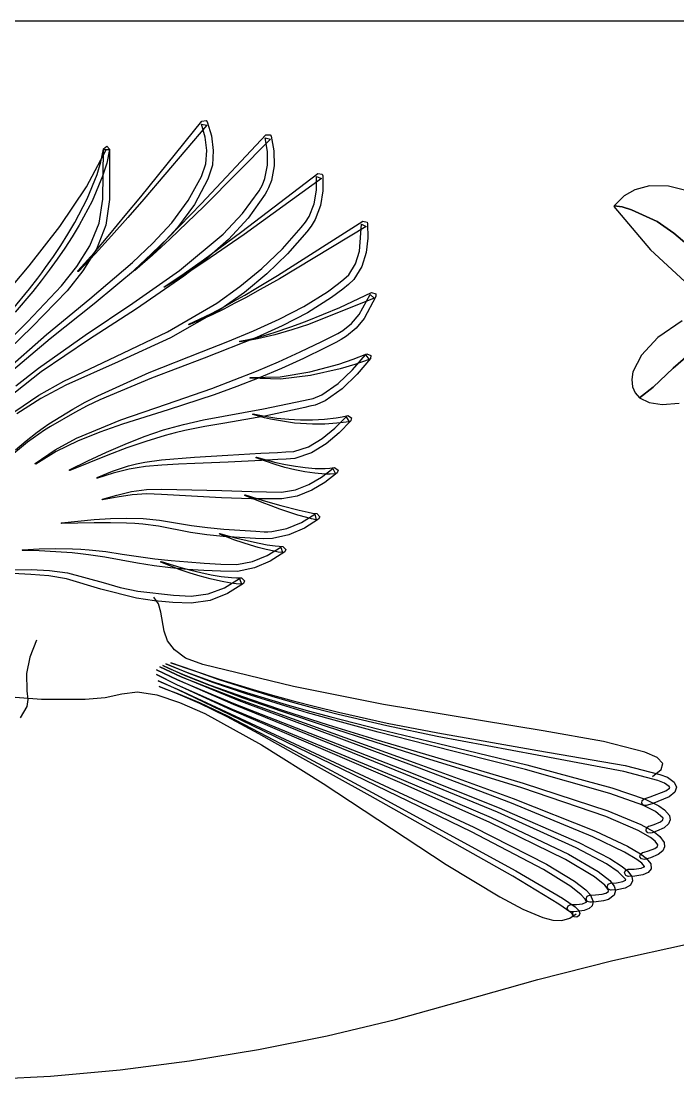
# Model space of a CAD drawing. Extents: x 6 to 220, y -6 to 77.
# Drawn here: x 120.7 to 172.3, y -5.7 to 77.5 of the extents above; entities that cross this region are included whole.
import ezdxf

# ---------------------------------------------------------------- set-up
doc = ezdxf.new("R2010")
doc.units = 0

msp = doc.modelspace()

# ---------------------------------------------------------------- linework, layer by layer
at = {"layer": 'Layer 1'}
for p, q in [((199.090041, 77.468012), (24.91, 77.468)), ((130.05866, 63.67724), (134.86801, 69.6183)), ((135.247325, 69.308431), (130.286425, 63.484781)), ((135.119478, 68.35209), (134.832176, 69.369391)), ((134.832176, 69.369391), (135.247325, 69.308431)), ((134.86801, 69.6183), (134.869703, 69.620276)), ((134.869703, 69.620276), (135.208087, 69.659222)), ((135.208087, 69.659222), (135.283441, 69.55734)), ((135.283441, 69.55734), (135.613499, 68.454487)), ((134.8208, 63.13166), (139.90277, 68.52803)), ((135.24422, 67.297321), (135.119478, 68.35209)), ((135.613499, 68.454487), (135.763218, 67.31819)), ((140.021849, 67.22925), (139.845496, 68.291253)), ((139.845496, 68.291253), (140.257258, 68.192475)), ((139.90277, 68.52803), (139.904746, 68.53057)), ((139.904746, 68.53057), (140.245106, 68.544963)), ((140.245106, 68.544963), (140.315097, 68.42897)), ((140.315097, 68.42897), (140.525634, 67.274506)), ((125.793388, 64.456768), (127.360269, 67.40135)), ((126.924281, 66.427148), (127.116756, 67.418876)), ((127.082312, 63.484693), (127.116743, 67.386413)), ((127.116743, 67.386413), (127.604423, 67.383873)), ((127.116756, 67.418876), (127.117603, 67.427625)), ((127.117603, 67.427625), (127.385432, 67.645783)), ((127.604423, 67.383873), (127.381468, 66.305783)), ((127.385432, 67.645783), (127.604436, 67.416337)), ((127.604436, 67.416337), (127.61008, 63.446317)), ((140.257258, 68.192475), (135.030508, 62.922825)), ((135.16795, 66.256067), (135.24422, 67.297321)), ((135.763218, 67.31819), (135.69492, 66.15967)), ((140.023578, 66.147773), (140.021849, 67.22925)), ((140.525634, 67.274506), (140.543132, 66.10628)), ((126.624279, 65.433444), (126.924281, 66.427148)), ((127.381468, 66.305783), (127.05663, 65.281603)), ((134.838949, 65.269841), (135.16795, 66.256067)), ((135.69492, 66.15967), (135.342707, 65.04856)), ((139.817556, 65.103833), (140.023578, 66.147773)), ((140.543132, 66.10628), (140.32949, 64.94211)), ((125.833775, 63.500504), (126.624279, 65.433444)), ((127.05663, 65.281603), (126.223511, 63.314793)), ((133.793422, 63.376867), (134.838949, 65.269841)), ((135.342707, 65.04856), (134.269524, 63.067398)), ((138.01234, 60.94555), (143.97372, 65.49271)), ((144.270054, 65.10266), (138.186194, 60.70423)), ((139.621976, 64.617282), (139.817556, 65.103833)), ((140.32949, 64.94211), (140.112744, 64.381899)), ((143.870498, 64.191327), (143.879177, 65.269171)), ((143.879177, 65.269171), (144.270054, 65.10266)), ((143.97372, 65.49271), (143.976542, 65.494403)), ((143.976542, 65.494403), (144.314362, 65.453199)), ((144.314362, 65.453199), (144.364598, 65.325917)), ((144.364598, 65.325917), (144.373664, 64.149543)), ((123.687897, 61.343297), (125.793388, 64.456768)), ((138.068905, 62.357533), (139.356405, 64.144843)), ((139.356405, 64.144843), (139.499209, 64.387836)), ((139.499209, 64.387836), (139.621976, 64.617282)), ((139.973326, 64.112941), (139.833062, 63.868537)), ((140.112744, 64.381899), (139.973326, 64.112941)), ((143.683597, 63.124281), (143.870498, 64.191327)), ((144.373664, 64.149543), (144.187363, 62.993917)), ((168.907396, 64.209519), (168.077387, 63.740029)), ((170.060481, 64.520232), (168.907396, 64.209519)), ((171.561017, 64.515086), (170.060481, 64.520232)), ((173.43338, 64.036998), (171.561017, 64.515086)), ((124.867447, 61.640374), (125.833775, 63.500504)), ((126.223511, 63.314793), (125.219651, 61.437733)), ((126.781181, 61.595503), (127.082312, 63.484693)), ((127.61008, 63.446317), (127.311207, 61.449597)), ((128.84369, 62.20207), (130.05866, 63.67724)), ((130.286425, 63.484781), (129.027435, 62.045171)), ((132.489449, 61.636511), (133.793422, 63.376867)), ((139.833062, 63.868537), (138.50517, 61.993771)), ((168.077387, 63.740029), (167.28909, 62.953053)), ((132.2317, 60.47934), (134.8208, 63.13166)), ((135.030508, 62.922825), (132.355328, 60.350375)), ((134.269524, 63.067398), (132.935357, 61.2634)), ((143.298082, 62.130577), (143.683597, 63.124281)), ((144.187363, 62.993917), (143.773343, 61.883087)), ((167.28904, 62.95333), (167.254891, 62.901966)), ((167.254891, 62.901966), (170.129355, 59.492945)), ((167.898968, 62.894569), (167.28904, 62.95333)), ((167.28909, 62.953053), (167.899054, 62.894435)), ((168.652275, 62.654914), (167.898968, 62.894569)), ((167.899054, 62.894435), (168.652386, 62.654857)), ((170.663, 61.7378), (168.652275, 62.654914)), ((168.652386, 62.654857), (170.663, 61.7378)), ((124.333201, 60.735852), (124.867447, 61.640374)), ((126.063208, 59.829073), (126.781181, 61.595503)), ((127.62195, 60.7331), (128.84369, 62.20207)), ((129.027435, 62.045171), (127.757435, 60.614591)), ((131.010888, 60.027915), (132.489449, 61.636511)), ((136.545185, 60.744073), (138.068905, 62.357533)), ((138.50517, 61.993771), (136.947622, 60.324107)), ((140.805944, 57.481856), (147.518034, 61.755266)), ((142.67804, 61.258794), (143.020093, 61.68382)), ((143.020093, 61.68382), (143.298082, 62.130577)), ((143.773343, 61.883087), (143.462617, 61.368314)), ((147.518034, 61.755266), (147.520292, 61.756395)), ((147.520292, 61.756395), (147.85529, 61.688944)), ((147.85529, 61.688944), (147.895647, 61.572951)), ((147.895647, 61.572951), (147.909194, 60.430197)), ((170.663, 61.7378), (171.966267, 60.817491)), ((170.663, 61.7378), (170.663, 61.7378)), ((171.966497, 60.817489), (170.663, 61.7378)), ((170.663, 61.7378), (170.663, 61.7378)), ((121.274198, 58.234003), (123.687897, 61.343297)), ((123.773555, 59.846853), (124.333201, 60.735852)), ((125.219651, 61.437733), (124.669036, 60.528978)), ((126.38469, 59.27796), (127.62195, 60.7331)), ((127.311207, 61.449597), (126.56727, 59.567177)), ((132.935357, 61.2634), (131.424835, 59.616319)), ((133.112515, 57.887983), (136.545185, 60.744073)), ((134.99228, 58.72446), (138.01234, 60.94555)), ((147.784448, 61.344351), (140.956938, 57.225321)), ((141.1896, 59.592274), (142.67804, 61.258794)), ((143.103631, 60.909985), (141.598821, 59.199715)), ((143.462617, 61.368314), (143.103631, 60.909985)), ((147.265724, 59.399842), (147.408246, 61.526102)), ((147.408246, 61.526102), (147.784448, 61.344351)), ((171.966267, 60.817491), (173.499828, 59.535127)), ((173.500229, 59.535162), (171.966497, 60.817489)), ((124.669036, 60.528978), (124.092174, 59.636874)), ((127.757435, 60.614591), (126.471345, 59.197271)), ((129.420569, 58.517111), (131.010888, 60.027915)), ((130.91203, 59.17886), (132.2317, 60.47934)), ((132.355328, 60.350375), (130.990788, 59.092225)), ((138.186194, 60.70423), (135.093884, 58.57599)), ((136.947622, 60.324107), (135.244979, 58.816792)), ((147.909194, 60.430197), (147.772034, 59.298241)), ((123.19246, 58.970271), (123.773555, 59.846853)), ((124.092174, 59.636874), (123.49471, 58.758881)), ((125.040823, 58.19642), (126.063208, 59.829073)), ((125.113, 57.8502), (126.38469, 59.27796)), ((126.471345, 59.197271), (125.155345, 57.811001)), ((126.56727, 59.567177), (125.51486, 57.856627)), ((129.552, 57.921), (130.91203, 59.17886)), ((130.990788, 59.092225), (129.587298, 57.878105)), ((131.424835, 59.616319), (129.802977, 58.0901)), ((139.57727, 58.046264), (141.1896, 59.592274)), ((141.598821, 59.199715), (139.963631, 57.612495)), ((146.954115, 58.39696), (147.265724, 59.399842)), ((147.772034, 59.298241), (147.441446, 58.188612)), ((170.129355, 59.492945), (172.845858, 57.004144)), ((118.782694, 55.30195), (121.274198, 58.234003)), ((122.578909, 58.115421), (123.19246, 58.970271)), ((123.49471, 58.758881), (122.866202, 57.904031)), ((126.061559, 55.666101), (129.420569, 58.517111)), ((135.244979, 58.816792), (133.453432, 57.427377)), ((133.46151, 57.6427), (134.99228, 58.72446)), ((135.093884, 58.57599), (133.526144, 57.54362)), ((146.414542, 57.539712), (146.954115, 58.39696)), ((121.951248, 57.27186), (122.272134, 57.687855)), ((122.550396, 57.477029), (122.221043, 57.060469)), ((122.272134, 57.687855), (122.578909, 58.115421)), ((122.866202, 57.904031), (122.550396, 57.477029)), ((123.834498, 56.673833), (125.040823, 58.19642)), ((125.51486, 57.856627), (124.27421, 56.294247)), ((125.11527, 57.810155), (125.113, 57.8502)), ((125.113, 57.8502), (125.113, 57.8502)), ((125.155345, 57.811001), (125.11527, 57.810155)), ((129.802977, 58.0901), (126.391757, 55.25546)), ((129.438265, 55.306213), (133.112515, 57.887983)), ((129.547223, 57.881492), (129.552, 57.921)), ((129.587298, 57.878105), (129.547223, 57.881492)), ((129.552, 57.921), (129.552, 57.921)), ((133.453432, 57.427377), (129.729792, 54.867337)), ((131.898, 56.6092), (133.46151, 57.6427)), ((133.526144, 57.54362), (131.927354, 56.560076)), ((137.854591, 56.62369), (139.57727, 58.046264)), ((139.963631, 57.612495), (138.208458, 56.160711)), ((139.100754, 56.456826), (140.805944, 57.481856)), ((146.036647, 57.198506), (146.414542, 57.539712)), ((147.441446, 58.188612), (146.81897, 57.177621)), ((121.141258, 53.835243), (123.834498, 56.673833)), ((121.308064, 56.43987), (121.951248, 57.27186)), ((122.221043, 57.060469), (121.56149, 56.228196)), ((131.888407, 56.569671), (131.898, 56.6092)), ((131.927354, 56.560076), (131.888407, 56.569671)), ((131.898, 56.6092), (131.898, 56.6092)), ((136.03454, 55.325364), (137.854591, 56.62369)), ((140.956938, 57.225321), (139.219578, 56.246857)), ((144.729395, 56.213834), (145.605412, 56.85222)), ((145.605412, 56.85222), (146.036647, 57.198506)), ((146.383784, 56.77235), (145.9565, 56.42183)), ((146.81897, 57.177621), (146.383784, 56.77235)), ((119.964684, 54.81342), (121.308064, 56.43987)), ((121.56149, 56.228196), (120.19412, 54.612196)), ((124.27421, 56.294247), (121.52452, 53.442677)), ((138.208458, 56.160711), (136.348931, 54.847565)), ((137.378353, 55.460582), (138.242517, 55.954471)), ((138.344125, 55.770184), (137.463875, 55.301978)), ((138.242517, 55.954471), (139.100754, 56.456826)), ((139.219578, 56.246857), (138.344125, 55.770184)), ((142.872655, 55.064344), (144.729395, 56.213834)), ((145.051132, 55.750988), (143.157422, 54.561138)), ((145.9565, 56.42183), (145.051132, 55.750988)), ((145.705726, 54.976817), (148.211006, 56.141267)), ((147.21842, 54.410958), (148.085124, 55.997888)), ((148.548544, 55.842957), (147.635274, 54.109547)), ((148.085124, 55.997888), (148.422944, 55.699862)), ((148.211006, 56.141267), (148.212135, 56.141831)), ((148.212135, 56.141831), (148.537537, 56.034304)), ((148.537537, 56.034304), (148.548544, 55.842957)), ((122.638209, 52.864761), (126.061559, 55.666101)), ((126.391757, 55.25546), (122.929633, 52.509513)), ((125.692754, 52.80357), (129.438265, 55.306213)), ((132.16302, 53.070414), (136.03454, 55.325364)), ((135.629705, 54.51401), (136.508827, 54.978265)), ((136.508827, 54.978265), (137.378353, 55.460582)), ((137.463875, 55.301978), (136.577698, 54.845343)), ((140.927295, 54.054274), (142.872655, 55.064344)), ((143.147946, 53.924697), (145.705726, 54.976817)), ((148.422944, 55.699862), (143.249534, 53.644442)), ((129.729792, 54.867337), (125.945762, 52.420757)), ((136.348931, 54.847565), (132.401491, 52.601645)), ((133.828, 53.6744), (134.739295, 54.075155)), ((134.739295, 54.075155), (135.629705, 54.51401)), ((135.681643, 54.407334), (134.772606, 53.993597)), ((136.577698, 54.845343), (135.681643, 54.407334)), ((143.157422, 54.561138), (141.181872, 53.527358)), ((146.629778, 53.726821), (147.21842, 54.410958)), ((147.635274, 54.109547), (147.002884, 53.353897)), ((121.52452, 53.442677), (115.85327, 47.990427)), ((118.325071, 51.084497), (121.141258, 53.835243)), ((133.812204, 53.636586), (133.828, 53.6744)), ((133.848893, 53.621064), (133.812204, 53.636586)), ((133.828, 53.6744), (133.828, 53.6744)), ((134.772606, 53.993597), (133.848893, 53.621064)), ((138.926345, 53.14439), (140.927295, 54.054274)), ((141.181872, 53.527358), (139.153542, 52.616063)), ((140.539084, 53.004653), (141.850854, 53.444355)), ((141.850854, 53.444355), (142.500529, 53.681139)), ((142.589981, 53.424027), (141.926477, 53.2149)), ((142.500529, 53.681139), (143.147946, 53.924697)), ((143.249534, 53.644442), (142.589981, 53.424027)), ((145.93911, 53.164388), (146.629778, 53.726821)), ((147.002884, 53.353897), (146.239684, 52.715087)), ((172.616395, 53.914467), (170.705399, 52.610394)), ((119.317869, 49.927961), (122.638209, 52.864761)), ((122.929633, 52.509513), (119.563397, 49.66323)), ((122.003125, 50.203353), (125.692754, 52.80357)), ((125.945762, 52.420757), (122.215072, 49.911807)), ((128.10382, 51.128164), (132.16302, 53.070414)), ((132.401491, 52.601645), (128.290361, 50.709625)), ((139.153542, 52.616063), (135.029992, 50.989903)), ((136.890675, 52.30224), (138.926345, 53.14439)), ((137.856, 52.3324), (138.536155, 52.467302)), ((138.536155, 52.467302), (139.208972, 52.627604)), ((139.234364, 52.512168), (138.551105, 52.380935)), ((139.208972, 52.627604), (139.876427, 52.807944)), ((139.91339, 52.663721), (139.234364, 52.512168)), ((139.876427, 52.807944), (140.539084, 53.004653)), ((140.588747, 52.831925), (139.91339, 52.663721)), ((141.926477, 53.2149), (140.588747, 52.831925)), ((144.293757, 52.305023), (145.137036, 52.72892)), ((145.137036, 52.72892), (145.558393, 52.941715)), ((145.808449, 52.455161), (145.389632, 52.236721)), ((145.558393, 52.941715), (145.93911, 53.164388)), ((146.239684, 52.715087), (145.808449, 52.455161)), ((170.705399, 52.610394), (169.420461, 51.237582)), ((134.838925, 51.486901), (136.890675, 52.30224)), ((137.833414, 52.299655), (137.856, 52.3324)), ((137.865023, 52.276231), (137.833414, 52.299655)), ((137.856, 52.3324), (137.856, 52.3324)), ((138.551105, 52.380935), (137.865023, 52.276231)), ((142.598167, 51.491095), (144.293757, 52.305023)), ((144.54861, 51.803792), (142.84342, 50.969262)), ((145.389632, 52.236721), (144.54861, 51.803792)), ((124.01781, 49.191274), (128.10382, 51.128164)), ((130.72346, 49.856713), (134.838925, 51.486901)), ((135.029992, 50.989903), (130.897486, 49.426075)), ((140.881977, 50.718089), (142.598167, 51.491095)), ((142.84342, 50.969262), (141.11763, 50.182427)), ((145.63504, 50.524859), (146.75066, 50.905859)), ((146.709185, 50.070476), (147.738735, 51.260886)), ((146.75066, 50.905859), (147.83947, 51.339916)), ((148.029141, 50.888917), (146.892071, 50.493806)), ((148.129876, 50.967948), (147.076626, 49.724758)), ((147.738735, 51.260886), (148.029141, 50.888917)), ((147.83947, 51.339916), (148.160356, 51.214892)), ((148.131287, 50.969641), (148.129876, 50.967948)), ((148.160356, 51.214892), (148.131287, 50.969641)), ((169.420461, 51.237582), (168.757822, 49.913056)), ((171.923191, 50.199933), (173.088034, 51.234168)), ((173.087945, 51.234167), (171.9232, 50.19994)), ((122.215072, 49.911807), (118.681372, 47.146317)), ((120.222618, 48.811577), (122.003125, 50.203353)), ((128.290361, 50.709625), (124.178391, 48.868975)), ((137.401337, 49.284401), (139.150547, 49.979796)), ((139.150547, 49.979796), (140.881977, 50.718089)), ((141.11763, 50.182427), (139.3687, 49.447803)), ((141.028115, 49.522019), (143.35694, 49.910462)), ((143.35694, 49.910462), (145.63504, 50.524859)), ((145.745121, 50.151471), (143.414531, 49.618636)), ((145.566185, 48.991826), (146.709185, 50.070476)), ((146.892071, 50.493806), (145.745121, 50.151471)), ((168.757822, 49.913056), (168.658691, 49.30547)), ((170.335514, 48.708142), (171.923191, 50.199933)), ((171.9232, 50.19994), (170.335524, 48.708147)), ((122.0358, 48.088213), (124.01781, 49.191274)), ((126.676785, 48.041531), (130.72346, 49.856713)), ((130.897486, 49.426075), (126.836522, 47.712173)), ((135.638857, 48.619204), (137.401337, 49.284401)), ((139.3687, 49.447803), (137.60255, 48.756359)), ((138.633977, 49.447045), (138.665, 49.4733)), ((138.659941, 49.416283), (138.633977, 49.447045)), ((141.041611, 49.342905), (138.659941, 49.416283)), ((138.665, 49.4733), (141.028115, 49.522019)), ((138.665, 49.4733), (138.665, 49.4733)), ((143.414531, 49.618636), (141.041611, 49.342905)), ((147.076626, 49.724758), (145.902016, 48.593048)), ((168.658691, 49.30547), (168.713725, 48.753841)), ((124.178391, 48.868975), (122.189503, 47.828388)), ((132.077217, 47.377144), (135.638857, 48.619204)), ((137.60255, 48.756359), (135.81862, 48.11628)), ((144.293925, 48.118631), (145.566185, 48.991826)), ((145.902016, 48.593048), (144.545096, 47.643653)), ((168.713725, 48.753841), (168.922455, 48.272796)), ((168.922455, 48.272796), (169.284411, 47.876963)), ((169.284411, 47.876963), (170.335514, 48.708142)), ((170.335524, 48.708147), (169.28442, 47.87697)), ((120.16407, 46.803114), (122.0358, 48.088213)), ((122.189503, 47.828388), (120.305181, 46.616565)), ((124.717317, 46.998156), (125.68929, 47.534378)), ((125.68929, 47.534378), (126.676785, 48.041531)), ((126.836522, 47.712173), (125.843383, 47.236064)), ((135.81862, 48.11628), (132.22085, 46.93603)), ((139.708942, 47.025303), (142.840482, 47.664536)), ((142.840482, 47.664536), (143.232206, 47.748639)), ((143.232206, 47.748639), (143.605303, 47.835845)), ((143.605303, 47.835845), (144.293925, 48.118631)), ((144.545096, 47.643653), (143.757697, 47.31176)), ((169.28442, 47.87697), (170.03203, 47.499013)), ((170.03203, 47.499013), (171.06711, 47.347804)), ((171.06711, 47.347804), (172.389053, 47.461601)), ((122.829817, 45.828906), (124.717317, 46.998156)), ((124.865484, 46.730887), (122.959924, 45.629377)), ((125.843383, 47.236064), (124.865484, 46.730887)), ((128.499767, 46.145244), (132.077217, 47.377144)), ((132.22085, 46.93603), (128.62026, 45.79868)), ((136.561322, 46.449006), (139.708942, 47.025303)), ((138.858133, 46.600843), (138.892, 46.6206)), ((138.877606, 46.565847), (138.858133, 46.600843)), ((138.892, 46.6206), (139.819946, 46.428689)), ((138.892, 46.6206), (138.892, 46.6206)), ((142.961831, 47.119848), (139.819291, 46.449006)), ((143.352144, 47.210442), (142.961831, 47.119848)), ((143.757697, 47.31176), (143.352144, 47.210442)), ((122.370924, 45.516486), (122.829817, 45.828906)), ((124.994847, 44.697164), (128.499767, 46.145244)), ((128.62026, 45.79868), (126.84057, 45.182025)), ((132.62968, 45.578916), (133.409742, 45.786349)), ((133.409742, 45.786349), (134.983132, 46.144206)), ((134.983132, 46.144206), (136.561322, 46.449006)), ((136.658121, 45.892746), (135.082471, 45.62774)), ((139.819291, 46.449006), (136.658121, 45.892746)), ((139.792005, 46.314105), (138.877606, 46.565847)), ((140.255978, 46.204885), (139.792005, 46.314105)), ((139.819946, 46.428689), (140.284483, 46.350796)), ((140.722773, 46.110623), (140.255978, 46.204885)), ((140.284483, 46.350796), (140.751843, 46.287296)), ((141.663137, 45.955119), (140.722773, 46.110623)), ((140.751843, 46.287296), (141.68882, 46.194162)), ((142.136988, 45.89811), (141.663137, 45.955119)), ((141.68882, 46.194162), (142.15872, 46.168198)), ((142.613097, 45.853801), (142.136988, 45.89811)), ((142.15872, 46.168198), (142.62862, 46.150418)), ((143.568136, 45.808081), (142.613097, 45.853801)), ((142.62862, 46.150418), (143.567573, 46.1507)), ((143.567573, 46.1507), (144.502857, 46.202629)), ((144.525715, 45.814572), (143.568136, 45.808081)), ((144.502857, 46.202629), (145.432496, 46.306487)), ((145.483859, 45.874686), (144.525715, 45.814572)), ((145.313397, 45.487195), (146.206347, 46.397079)), ((145.432496, 46.306487), (145.891953, 46.382405)), ((145.963072, 45.928308), (145.483859, 45.874686)), ((146.580575, 46.082402), (145.655451, 45.118614)), ((145.891953, 46.382405), (146.338428, 46.477796)), ((146.448776, 46.001968), (145.963072, 45.928308)), ((146.206347, 46.397079), (146.448776, 46.001968)), ((146.338428, 46.477796), (146.632786, 46.300278)), ((146.58255, 46.08466), (146.580575, 46.082402)), ((146.632786, 46.300278), (146.58255, 46.08466)), ((121.046174, 44.508672), (121.923602, 45.18798)), ((122.037622, 45.028244), (121.141285, 44.387882)), ((121.923602, 45.18798), (122.370924, 45.516486)), ((122.493411, 45.336995), (122.037622, 45.028244)), ((122.959924, 45.629377), (122.493411, 45.336995)), ((126.84057, 45.182025), (125.09503, 44.480421)), ((130.328442, 44.831309), (131.08649, 45.105347)), ((131.981699, 44.921338), (130.457979, 44.459058)), ((131.08649, 45.105347), (131.854698, 45.351445)), ((131.854698, 45.351445), (132.62968, 45.578916)), ((132.749625, 45.126796), (131.981699, 44.921338)), ((133.522631, 45.312498), (132.749625, 45.126796)), ((135.082471, 45.62774), (133.522631, 45.312498)), ((144.32816, 44.676371), (145.313397, 45.487195)), ((145.655451, 45.118614), (144.633811, 44.259248)), ((121.141285, 44.387882), (119.440895, 42.983262)), ((120.203177, 43.788724), (121.046174, 44.508672)), ((123.327477, 43.789256), (124.994847, 44.697164)), ((125.09503, 44.480421), (123.40452, 43.656051)), ((127.355512, 43.605336), (128.830122, 44.243158)), ((128.830122, 44.243158), (130.328442, 44.831309)), ((130.457979, 44.459058), (128.948939, 43.938641)), ((143.253035, 44.022853), (144.32816, 44.676371)), ((144.633811, 44.259248), (143.486301, 43.546073)), ((121.764247, 42.717946), (123.327477, 43.789256)), ((123.40452, 43.656051), (121.79755, 42.67279)), ((125.902072, 42.924899), (127.355512, 43.605336)), ((127.455989, 43.367424), (125.968399, 42.775322)), ((128.948939, 43.938641), (127.455989, 43.367424)), ((134.292629, 43.220109), (136.900639, 43.384362)), ((136.900639, 43.384362), (139.506959, 43.526037)), ((139.506959, 43.526037), (140.811109, 43.590665)), ((140.811109, 43.590665), (141.463606, 43.623968)), ((141.463606, 43.623968), (142.09663, 43.661221)), ((142.09663, 43.661221), (143.253035, 44.022853)), ((143.486301, 43.546073), (142.164941, 43.119918)), ((121.758321, 42.679564), (121.764247, 42.717946)), ((121.79755, 42.67279), (121.758321, 42.679564)), ((124.462742, 42.21624), (125.902072, 42.924899)), ((125.968399, 42.775322), (124.486449, 42.165158)), ((127.840478, 42.110411), (129.089308, 42.524431)), ((129.089308, 42.524431), (129.72967, 42.68304)), ((129.72967, 42.68304), (130.377369, 42.812298)), ((130.426765, 42.479557), (129.786968, 42.38727)), ((130.377369, 42.812298), (131.680669, 43.00054)), ((131.717365, 42.595268), (130.426765, 42.479557)), ((131.680669, 43.00054), (134.292629, 43.220109)), ((133.015865, 42.667799), (131.717365, 42.595268)), ((134.318035, 42.722268), (133.015865, 42.667799)), ((136.927745, 42.816247), (134.318035, 42.722268)), ((139.538865, 42.943811), (136.927745, 42.816247)), ((139.119736, 43.208794), (139.155, 43.2246)), ((139.136105, 43.172387), (139.119736, 43.208794)), ((139.875809, 42.892423), (139.136105, 43.172387)), ((139.155, 43.2246), (139.913895, 43.002491)), ((139.155, 43.2246), (139.155, 43.2246)), ((140.843295, 43.025091), (139.538865, 42.943811)), ((140.628495, 42.637012), (139.875809, 42.892423)), ((139.913895, 43.002491), (140.676741, 42.80804)), ((141.38993, 42.409823), (140.628495, 42.637012)), ((140.676741, 42.80804), (141.445796, 42.642093)), ((141.494946, 43.067142), (140.843295, 43.025091)), ((141.445796, 42.642093), (142.218802, 42.504933)), ((142.164941, 43.119918), (141.494946, 43.067142)), ((142.218802, 42.504933), (142.606011, 42.44736)), ((142.606011, 42.44736), (142.993784, 42.398535)), ((124.449196, 42.179834), (124.462742, 42.21624)), ((124.486449, 42.165158), (124.449196, 42.179834)), ((126.613944, 41.574471), (126.629748, 41.609749)), ((126.629748, 41.609749), (127.840478, 42.110411)), ((127.893256, 41.950955), (126.649786, 41.556973)), ((129.151686, 42.266197), (127.893256, 41.950955)), ((129.786968, 42.38727), (129.151686, 42.266197)), ((142.162654, 42.214808), (141.38993, 42.409823)), ((142.553249, 42.133246), (142.162654, 42.214808)), ((142.946102, 42.06015), (142.553249, 42.133246)), ((143.73971, 41.948108), (142.946102, 42.06015)), ((142.993784, 42.398535), (143.770741, 42.334471)), ((143.264166, 41.073784), (144.255894, 41.64867)), ((144.544325, 41.891664), (143.73971, 41.948108)), ((143.770741, 42.334471), (144.544876, 42.32544)), ((144.255894, 41.64867), (145.168882, 42.335881)), ((145.496247, 41.972662), (144.535563, 41.2307)), ((144.951571, 41.887995), (144.544325, 41.891664)), ((144.544876, 42.32544), (144.927287, 42.346042)), ((144.927287, 42.346042), (145.28966, 42.394302)), ((145.375751, 41.913959), (144.951571, 41.887995)), ((145.168882, 42.335881), (145.375751, 41.913959)), ((145.28966, 42.394302), (145.576398, 42.206624)), ((145.499916, 41.975766), (145.496247, 41.972662)), ((145.576398, 42.206624), (145.499916, 41.975766)), ((126.649786, 41.556973), (126.613944, 41.574471)), ((142.21229, 40.655073), (143.264166, 41.073784)), ((144.535563, 41.2307), (143.496143, 40.611505)), ((127.041766, 39.906796), (128.177706, 40.23248)), ((128.213833, 40.068509), (127.055313, 39.851763)), ((128.177706, 40.23248), (129.332556, 40.506518)), ((129.372633, 40.244333), (128.213833, 40.068509)), ((129.332556, 40.506518), (130.518166, 40.662587)), ((130.531433, 40.327024), (129.372633, 40.244333)), ((130.518166, 40.662587), (131.709706, 40.697865)), ((131.697573, 40.291746), (130.531433, 40.327024)), ((134.047913, 40.138782), (131.697573, 40.291746)), ((131.709706, 40.697865), (134.071056, 40.647912)), ((136.405873, 40.016298), (134.047913, 40.138782)), ((134.071056, 40.647912), (136.425356, 40.584976)), ((138.766943, 39.94546), (136.405873, 40.016298)), ((136.425356, 40.584976), (138.777956, 40.528814)), ((138.234289, 40.252533), (138.269, 40.2689)), ((138.249812, 40.215844), (138.234289, 40.252533)), ((139.611252, 39.653093), (138.249812, 40.215844)), ((138.269, 40.2689), (139.67249, 39.821578)), ((138.269, 40.2689), (138.269, 40.2689)), ((139.946633, 39.932478), (138.766943, 39.94546)), ((138.777956, 40.528814), (139.956236, 40.499463)), ((141.137893, 39.929092), (139.946633, 39.932478)), ((139.956236, 40.499463), (141.122946, 40.474909)), ((141.122946, 40.474909), (142.21229, 40.655073)), ((142.364646, 40.145732), (141.137893, 39.929092)), ((143.496143, 40.611505), (142.364646, 40.145732)), ((127.022293, 39.874341), (127.041766, 39.906796)), ((127.055313, 39.851763), (127.022293, 39.874341)), ((140.300156, 39.388087), (139.611252, 39.653093)), ((139.67249, 39.821578), (141.08275, 39.413767)), ((140.993011, 39.130701), (140.300156, 39.388087)), ((142.399601, 38.66955), (140.993011, 39.130701)), ((141.08275, 39.413767), (142.49979, 39.045467)), ((123.836164, 38.055151), (126.385754, 38.308022)), ((126.385754, 38.308022), (127.665914, 38.387044)), ((127.665914, 38.387044), (128.951434, 38.427966)), ((128.951434, 38.427966), (130.242884, 38.40172)), ((130.242884, 38.40172), (131.533484, 38.278107)), ((131.533484, 38.278107), (134.058244, 37.858443)), ((143.115316, 38.466632), (142.399601, 38.66955)), ((142.49979, 39.045467), (143.211554, 38.891092)), ((142.689443, 38.079423), (143.732253, 38.730227)), ((144.040158, 38.350637), (142.926228, 37.6321)), ((143.479382, 38.37745), (143.115316, 38.466632)), ((143.211554, 38.891092), (143.568283, 38.828721)), ((143.858124, 38.297581), (143.479382, 38.37745)), ((143.568283, 38.828721), (143.914569, 38.783283)), ((143.732253, 38.730227), (143.858124, 38.297581)), ((143.914569, 38.783283), (144.133291, 38.51997)), ((144.133291, 38.51997), (144.040158, 38.350637)), ((123.810764, 38.026082), (123.836164, 38.055151)), ((123.840115, 37.998707), (123.810764, 38.026082)), ((125.119145, 38.030598), (123.840115, 37.998707)), ((126.396765, 38.052893), (125.119145, 38.030598)), ((127.672695, 38.063335), (126.396765, 38.052893)), ((128.944955, 38.037935), (127.672695, 38.063335)), ((129.578261, 38.002658), (128.944955, 38.037935)), ((130.208181, 37.954398), (129.578261, 38.002658)), ((131.457861, 37.789298), (130.208181, 37.954398)), ((133.968511, 37.304441), (131.457861, 37.789298)), ((134.058244, 37.858443), (135.314414, 37.690521)), ((135.314414, 37.690521), (136.577644, 37.566061)), ((136.577644, 37.566061), (137.843414, 37.469259)), ((137.843414, 37.469259), (139.117924, 37.396163)), ((140.359983, 37.369916), (141.552093, 37.605854)), ((141.552093, 37.605854), (142.689443, 38.079423)), ((142.926228, 37.6321), (141.712678, 37.108296)), ((135.245561, 37.120714), (133.968511, 37.304441)), ((136.526281, 36.983554), (135.245561, 37.120714)), ((136.252135, 37.207878), (136.286, 37.2234)), ((136.268222, 37.171189), (136.252135, 37.207878)), ((136.862864, 36.936945), (136.268222, 37.171189)), ((136.286, 37.2234), (136.900397, 37.047293)), ((136.286, 37.2234), (136.286, 37.2234)), ((137.811801, 36.893243), (136.526281, 36.983554)), ((137.458635, 36.705241), (136.862864, 36.936945)), ((136.900397, 37.047293), (137.515359, 36.874009)), ((138.676145, 36.293197), (137.458635, 36.705241)), ((137.515359, 36.874009), (138.751769, 36.579369)), ((139.091961, 36.835387), (137.811801, 36.893243)), ((139.731476, 36.812527), (139.091961, 36.835387)), ((139.117924, 37.396163), (139.75631, 37.36145)), ((140.404858, 36.831718), (139.731476, 36.812527)), ((139.75631, 37.36145), (140.059134, 37.357781)), ((140.059134, 37.357781), (140.359983, 37.369916)), ((141.712678, 37.108296), (140.404858, 36.831718)), ((120.737246, 35.915865), (120.764057, 35.943805)), ((120.765468, 35.88736), (120.737246, 35.915865)), ((120.764057, 35.943805), (122.069617, 36.011256)), ((122.069338, 35.84926), (120.765468, 35.88736)), ((123.370378, 35.787172), (122.069338, 35.84926)), ((122.069617, 36.011256), (123.377437, 36.041736)), ((124.666908, 35.693192), (123.370378, 35.787172)), ((123.377437, 36.041736), (124.687797, 36.015207)), ((124.687797, 36.015207), (125.343399, 35.985856)), ((125.343399, 35.985856), (125.997872, 35.936749)), ((125.997872, 35.936749), (127.303432, 35.79338)), ((127.303432, 35.79338), (128.598832, 35.604573)), ((139.293647, 36.113139), (138.676145, 36.293197)), ((138.751769, 36.579369), (139.371811, 36.446442)), ((139.919051, 35.953401), (139.293647, 36.113139)), ((139.371811, 36.446442), (139.994393, 36.3344)), ((140.552922, 35.820192), (139.919051, 35.953401)), ((139.994393, 36.3344), (140.618104, 36.249451)), ((140.000892, 35.489428), (141.066002, 36.150956)), ((141.373612, 35.769673), (140.235692, 35.039847)), ((140.874373, 35.762901), (140.552922, 35.820192)), ((140.618104, 36.249451), (140.929395, 36.218125)), ((140.929395, 36.218125), (141.230526, 36.204013)), ((141.066002, 36.150956), (141.208524, 35.716616)), ((141.230526, 36.204013), (141.471261, 35.963842)), ((141.380103, 35.775035), (141.373612, 35.769673)), ((141.471261, 35.963842), (141.380103, 35.775035)), ((125.31235, 35.631103), (124.666908, 35.693192)), ((125.955252, 35.550387), (125.31235, 35.631103)), ((127.235972, 35.350574), (125.955252, 35.550387)), ((128.515852, 35.118305), (127.235972, 35.350574)), ((129.802782, 34.88519), (128.515852, 35.118305)), ((128.598832, 35.604573), (131.171852, 35.239096)), ((131.171852, 35.239096), (132.460762, 35.096574)), ((131.61687, 34.997566), (131.653, 35.0145)), ((131.632957, 34.961159), (131.61687, 34.997566)), ((133.157807, 34.364824), (131.632957, 34.961159)), ((131.653, 35.0145), (133.21312, 34.536134)), ((131.653, 35.0145), (131.653, 35.0145)), ((132.460762, 35.096574), (133.753622, 34.985379)), ((133.753622, 34.985379), (135.047612, 34.893939)), ((137.620342, 34.784437), (138.837852, 35.013037)), ((138.837852, 35.013037), (140.000892, 35.489428)), ((140.235692, 35.039847), (138.995042, 34.512374)), ((141.208524, 35.716616), (140.874373, 35.762901)), ((118.571205, 34.3275), (121.436004, 34.389941)), ((121.436004, 34.389941), (122.873924, 34.318539)), ((122.873924, 34.318539), (124.307894, 34.128604)), ((124.307894, 34.128604), (127.091454, 33.379869)), ((131.099312, 34.683683), (129.802782, 34.88519)), ((132.402052, 34.525356), (131.099312, 34.683683)), ((133.707612, 34.402025), (132.402052, 34.525356)), ((133.933635, 34.098971), (133.157807, 34.364824)), ((133.21312, 34.536134), (134.000519, 34.330394)), ((135.016842, 34.316794), (133.707612, 34.402025)), ((134.000519, 34.330394), (134.792434, 34.145256)), ((134.792434, 34.145256), (135.587171, 33.983543)), ((136.322962, 34.258657), (135.016842, 34.316794)), ((135.047612, 34.893939), (136.347242, 34.820844)), ((137.657312, 34.243981), (136.322962, 34.258657)), ((136.347242, 34.820844), (137.620342, 34.784437)), ((138.995042, 34.512374), (137.657312, 34.243981)), ((121.419915, 34.007249), (120.001465, 34.066233)), ((122.828485, 33.880249), (121.419915, 34.007249)), ((124.217015, 33.659834), (122.828485, 33.880249)), ((126.920135, 32.854937), (124.217015, 33.659834)), ((127.091454, 33.379869), (128.444994, 32.988145)), ((134.719059, 33.857107), (133.933635, 34.098971)), ((135.514361, 33.64798), (134.719059, 33.857107)), ((136.319823, 33.468769), (135.514361, 33.64798)), ((135.587171, 33.983543), (136.385295, 33.852592)), ((137.136009, 33.327658), (136.319823, 33.468769)), ((136.385295, 33.852592), (137.186241, 33.760588)), ((136.651154, 32.956254), (137.821244, 33.673098)), ((138.129145, 33.293228), (136.880035, 32.503006)), ((137.549182, 33.274318), (137.136009, 33.327658)), ((137.186241, 33.760588), (137.585585, 33.733212)), ((137.976466, 33.238194), (137.549182, 33.274318)), ((137.585585, 33.733212), (137.974205, 33.727285)), ((137.821244, 33.673098), (137.976466, 33.238194)), ((137.974205, 33.727285), (138.224254, 33.493323)), ((138.13225, 33.295485), (138.129145, 33.293228)), ((138.224254, 33.493323), (138.13225, 33.295485)), ((129.718365, 32.125675), (126.920135, 32.854937)), ((128.444994, 32.988145), (129.818284, 32.699432)), ((129.818284, 32.699432), (132.620464, 32.375723)), ((134.030724, 32.30037), (135.368454, 32.469139)), ((135.368454, 32.469139), (136.651154, 32.956254)), ((136.880035, 32.503006), (135.506465, 31.960858)), ((131.149235, 31.926426), (129.718365, 32.125675)), ((131.450115, 31.688717), (131.07583, 32.22608)), ((132.585185, 31.810151), (131.149235, 31.926426)), ((131.638382, 31.036678), (131.450115, 31.688717)), ((134.024795, 31.754271), (132.585185, 31.810151)), ((132.620464, 32.375723), (134.030724, 32.30037)), ((135.506465, 31.960858), (134.024795, 31.754271)), ((131.890711, 29.545601), (131.638382, 31.036678)), ((132.171698, 28.785078), (131.890711, 29.545601)), ((121.867, 28.8341), (121.346442, 27.508714)), ((132.700517, 28.066909), (132.171698, 28.785078)), ((121.346442, 27.508714), (121.06833, 26.223297)), ((133.58563, 27.43035), (132.700517, 28.066909)), ((133.233713, 25.94586), (131.551953, 26.751039)), ((131.551953, 26.751039), (133.243313, 25.967873)), ((132.241129, 26.637821), (131.796912, 26.844408)), ((131.796912, 26.844408), (132.243952, 26.643184)), ((132.46761, 26.789641), (132.022264, 26.981552)), ((132.022264, 26.981552), (132.469868, 26.795568)), ((133.503789, 26.068297), (132.241129, 26.637821)), ((132.243952, 26.643184), (133.512542, 26.090593)), ((134.188309, 26.445061), (132.427529, 27.070183)), ((132.427529, 27.070183), (134.196779, 26.468486)), ((133.73338, 26.265837), (132.46761, 26.789641)), ((132.469868, 26.795568), (133.742128, 26.288133)), ((134.9355, 26.91466), (133.58563, 27.43035)), ((142.070824, 25.186075), (134.9355, 26.91466)), ((121.06833, 26.223297), (121.109516, 24.85279)), ((132.933126, 25.711011), (131.292856, 26.515061)), ((131.292856, 26.515061), (132.943286, 25.733024)), ((132.898162, 25.318707), (131.299942, 26.144489)), ((131.299942, 26.144489), (132.908892, 25.341003)), ((137.783983, 24.08517), (133.233713, 25.94586)), ((133.243313, 25.967873), (137.815023, 24.167863)), ((135.500229, 25.264811), (133.503789, 26.068297)), ((133.512542, 26.090593), (135.518012, 25.313918)), ((135.72841, 25.523029), (133.73338, 26.265837)), ((133.742128, 26.288133), (135.745618, 25.572136)), ((136.210149, 25.729346), (134.188309, 26.445061)), ((134.196779, 26.468486), (136.226799, 25.7793)), ((131.836184, 25.451932), (131.426115, 25.635941)), ((131.426115, 25.635941), (131.838724, 25.458423)), ((131.899647, 25.037346), (131.507358, 25.188335)), ((131.507358, 25.188335), (131.901622, 25.043273)), ((132.993294, 24.929821), (131.836184, 25.451932)), ((131.838724, 25.458423), (133.003174, 24.950988)), ((133.005107, 24.6047), (131.899647, 25.037346)), ((131.901622, 25.043273), (133.013862, 24.627842)), ((137.206842, 23.338357), (132.898162, 25.318707)), ((132.908892, 25.341003), (137.241562, 23.419073)), ((137.347926, 23.786261), (132.933126, 25.711011)), ((132.943286, 25.733024), (137.381226, 23.868384)), ((138.116709, 24.292838), (135.500229, 25.264811)), ((135.518012, 25.313918), (138.145782, 24.376377)), ((138.34235, 24.630361), (135.72841, 25.523029)), ((135.745618, 25.572136), (138.369438, 24.714181)), ((138.862469, 24.889171), (136.210149, 25.729346)), ((136.226799, 25.7793), (138.888719, 24.973838)), ((138.888719, 24.973838), (140.411869, 24.521154)), ((149.148675, 23.797035), (142.070824, 25.186075)), ((118.169, 24.4989), (122.246935, 24.194982)), ((121.182346, 24.187969), (121.105572, 23.621183)), ((121.109516, 24.85279), (121.182346, 24.187969)), ((122.246935, 24.194982), (125.680299, 24.193981)), ((125.680299, 24.193981), (127.26023, 24.341731)), ((127.26023, 24.341731), (128.5641, 24.630415)), ((128.5641, 24.630415), (129.802294, 24.777018)), ((129.802294, 24.777018), (131.328619, 24.53434)), ((131.328619, 24.53434), (133.10506, 23.95021)), ((137.083534, 22.981081), (132.993294, 24.929821)), ((133.003174, 24.950988), (137.120794, 23.060098)), ((134.697877, 23.873745), (133.005107, 24.6047)), ((133.013862, 24.627842), (134.719612, 23.922569)), ((137.815023, 24.167863), (151.851323, 19.126813)), ((139.618979, 23.755205), (138.116709, 24.292838)), ((138.145782, 24.376377), (139.654262, 23.857935)), ((141.46034, 23.651897), (138.34235, 24.630361)), ((138.369438, 24.714181), (141.497588, 23.776922)), ((140.381109, 24.416731), (138.862469, 24.889171)), ((142.020539, 23.953887), (140.381109, 24.416731)), ((140.411869, 24.521154), (142.053839, 24.08117)), ((121.105572, 23.621183), (120.567425, 22.742264)), ((133.10506, 23.95021), (135.093601, 23.072459)), ((136.841357, 22.813435), (134.697877, 23.873745)), ((134.719612, 23.922569), (136.882282, 22.893869)), ((150.423042, 17.652717), (137.206842, 23.338357)), ((137.241562, 23.419073), (150.533362, 17.911793)), ((150.889226, 18.295911), (137.347926, 23.786261)), ((137.381226, 23.868384), (150.993026, 18.558374)), ((151.754783, 18.86124), (137.783983, 24.08517)), ((141.233569, 23.199792), (139.618979, 23.755205)), ((139.654262, 23.857935), (141.275062, 23.323689)), ((141.275062, 23.323689), (144.783082, 22.197619)), ((143.17032, 23.141357), (141.46034, 23.651897)), ((141.497588, 23.776922), (143.212088, 23.289525)), ((143.751409, 23.465925), (142.020539, 23.953887)), ((142.053839, 24.08117), (143.787809, 23.616633)), ((143.212088, 23.289525), (145.009278, 22.805232)), ((145.570609, 23.004492), (143.751409, 23.465925)), ((143.787809, 23.616633), (145.611809, 23.178624)), ((161.694401, 21.719169), (149.148675, 23.797035)), ((135.093601, 23.072459), (139.554927, 20.627412)), ((139.336197, 21.477675), (136.841357, 22.813435)), ((136.882282, 22.893869), (139.399702, 21.595929)), ((149.459834, 16.988661), (137.083534, 22.981081)), ((137.120794, 23.060098), (149.578894, 17.242088)), ((144.728609, 22.027162), (141.233569, 23.199792)), ((144.96356, 22.632511), (143.17032, 23.141357)), ((148.73038, 21.617921), (144.96356, 22.632511)), ((145.009278, 22.805232), (148.785688, 21.840597)), ((149.394999, 22.095455), (145.570609, 23.004492)), ((145.611809, 23.178624), (149.442129, 22.320387)), ((148.480469, 20.815582), (144.728609, 22.027162)), ((144.783082, 22.197619), (148.547642, 21.035989)), ((148.785688, 21.840597), (152.698418, 20.897129)), ((153.367559, 21.26798), (149.394999, 22.095455)), ((149.442129, 22.320387), (153.420609, 21.545688)), ((166.443494, 20.871128), (161.694401, 21.719169)), ((142.100557, 19.945775), (139.336197, 21.477675)), ((139.399702, 21.595929), (142.187492, 20.106359)), ((152.366379, 19.605412), (148.480469, 20.815582)), ((148.547642, 21.035989), (152.447382, 19.876339)), ((152.63153, 20.623935), (148.73038, 21.617921)), ((152.698418, 20.897129), (160.404813, 19.046036)), ((161.218689, 19.80212), (153.367559, 21.26798)), ((153.420609, 21.545688), (161.284159, 20.182558)), ((169.697551, 20.044208), (166.443494, 20.871128)), ((139.554927, 20.627412), (144.408476, 17.58184)), ((142.187492, 20.106359), (148.241722, 16.860809)), ((160.31062, 18.671633), (152.63153, 20.623935)), ((161.284159, 20.182558), (168.152029, 18.979448)), ((170.651633, 19.61379), (169.697551, 20.044208)), ((148.105117, 16.610755), (142.100557, 19.945775)), ((160.015372, 17.231855), (152.366379, 19.605412)), ((152.447382, 19.876339), (160.129325, 17.600924)), ((168.054389, 18.51378), (161.218689, 19.80212)), ((171.097184, 19.1588), (170.651633, 19.61379)), ((170.989281, 18.669287), (171.097184, 19.1588)), ((150.993026, 18.558374), (158.247685, 15.674314)), ((159.202303, 16.040785), (151.754783, 18.86124)), ((151.851323, 19.126813), (159.339624, 16.402063)), ((166.95003, 16.795315), (160.31062, 18.671633)), ((160.404813, 19.046036), (167.092018, 17.249979)), ((170.710949, 17.814152), (168.054389, 18.51378)), ((168.152029, 18.979448), (170.880269, 18.297882)), ((170.283, 18.1353), (170.989281, 18.669287)), ((170.880269, 18.297882), (171.466162, 18.06392)), ((144.408476, 17.58184), (154.075763, 11.219684)), ((157.447832, 14.547147), (150.423042, 17.652717)), ((150.533362, 17.911793), (157.605842, 14.898793)), ((158.098982, 15.317336), (150.889226, 18.295911)), ((160.129325, 17.600924), (166.781682, 15.424569)), ((171.23814, 17.596559), (170.710949, 17.814152)), ((171.615753, 17.344253), (171.23814, 17.596559)), ((171.466162, 18.06392), (172.009439, 17.695338)), ((172.009439, 17.695338), (172.187521, 17.297969)), ((148.241722, 16.860809), (159.539322, 10.708929)), ((156.067482, 13.789494), (149.459834, 16.988661)), ((149.578894, 17.242088), (156.235944, 14.135388)), ((166.614679, 14.978102), (160.015372, 17.231855)), ((169.52305, 15.862854), (166.95003, 16.795315)), ((167.092018, 17.249979), (169.721198, 16.33558)), ((170.109537, 16.517624), (171.334377, 17.001353)), ((171.334377, 17.001353), (171.626195, 17.221204)), ((172.047257, 16.891852), (171.60558, 16.533712)), ((171.656957, 17.276802), (171.615753, 17.344253)), ((171.626195, 17.221204), (171.656957, 17.276802)), ((172.187521, 17.297969), (172.047257, 16.891852)), ((159.302517, 10.294345), (148.105117, 16.610755)), ((165.616683, 13.3994), (159.202303, 16.040785)), ((159.339624, 16.402063), (165.809223, 13.836283)), ((169.45307, 16.024866), (169.472931, 16.239742)), ((169.591183, 15.858249), (169.45307, 16.024866)), ((169.472931, 16.239742), (169.639054, 16.377361)), ((170.52381, 15.368966), (169.52305, 15.862854)), ((169.80613, 15.838317), (169.591183, 15.858249)), ((169.639054, 16.377361), (169.641029, 16.377925)), ((169.641029, 16.377925), (169.645, 16.3799)), ((169.645, 16.3799), (170.109537, 16.517624)), ((169.645, 16.3799), (169.645, 16.3799)), ((169.721198, 16.33558), (170.789968, 15.824758)), ((170.27603, 15.984508), (169.80613, 15.838317)), ((171.60558, 16.533712), (170.27603, 15.984508)), ((170.789968, 15.824758), (171.248861, 15.51516)), ((164.293126, 12.525031), (158.098982, 15.317336)), ((158.247685, 15.674314), (164.500726, 12.954294)), ((169.157779, 13.891262), (166.614679, 14.978102)), ((166.781682, 15.424569), (169.383482, 14.351279)), ((171.130587, 14.846009), (170.52381, 15.368966)), ((171.248861, 15.51516), (171.623652, 15.066145)), ((171.623652, 15.066145), (171.682354, 14.713932)), ((163.455772, 11.611757), (157.447832, 14.547147)), ((157.605842, 14.898793), (163.679822, 12.031703)), ((169.383482, 14.351279), (170.431652, 13.769902)), ((169.815031, 14.08306), (169.984505, 14.217221)), ((169.984505, 14.217221), (169.989, 14.2175)), ((169.989, 14.2175), (170.108662, 14.249391)), ((169.989, 14.2175), (169.989, 14.2175)), ((170.108662, 14.249391), (170.435757, 14.349298)), ((170.435757, 14.349298), (170.915534, 14.558425)), ((170.915534, 14.558425), (171.115347, 14.719574)), ((171.115347, 14.719574), (171.130587, 14.846009)), ((171.558176, 14.402077), (171.199754, 14.087399)), ((171.682354, 14.713932), (171.558176, 14.402077)), ((161.726034, 10.816181), (156.067482, 13.789494)), ((156.235944, 14.135388), (161.959094, 11.230198)), ((168.095723, 12.19601), (165.616683, 13.3994)), ((165.809223, 13.836283), (168.337363, 12.648133)), ((170.137372, 13.33218), (169.157779, 13.891262)), ((169.78949, 13.868677), (169.815031, 14.08306)), ((169.923052, 13.699273), (169.78949, 13.868677)), ((170.13747, 13.673379), (169.923052, 13.699273)), ((170.507365, 13.039516), (170.137372, 13.33218)), ((170.257132, 13.706964), (170.13747, 13.673379)), ((170.618941, 13.822393), (170.257132, 13.706964)), ((170.431652, 13.769902), (170.875023, 13.426438)), ((171.199754, 14.087399), (170.618941, 13.822393)), ((170.875023, 13.426438), (171.220181, 12.944685)), ((166.672826, 11.253901), (164.293126, 12.525031)), ((164.500726, 12.954294), (166.933476, 11.695864)), ((168.337363, 12.648133), (169.359853, 12.051233)), ((170.47237, 12.470275), (170.682343, 12.62719)), ((170.710565, 12.766325), (170.507365, 13.039516)), ((170.682343, 12.62719), (170.710565, 12.766325)), ((171.250097, 12.590779), (171.110962, 12.290495)), ((171.220181, 12.944685), (171.250097, 12.590779)), ((163.679822, 12.031703), (166.017462, 10.673083)), ((166.933476, 11.695864), (167.909682, 11.066227)), ((169.063744, 11.614068), (168.095723, 12.19601)), ((169.309539, 11.821443), (169.342312, 12.034767)), ((169.437279, 11.647558), (169.309539, 11.821443)), ((169.342312, 12.034767), (169.51669, 12.162367)), ((169.359853, 12.051233), (169.797579, 11.721315)), ((169.650745, 11.614856), (169.437279, 11.647558)), ((169.51669, 12.162367), (169.521, 12.1635)), ((169.521, 12.1635), (169.643202, 12.191722)), ((169.521, 12.1635), (169.521, 12.1635)), ((169.643202, 12.191722), (169.979893, 12.278082)), ((169.772383, 11.644489), (169.650745, 11.614856)), ((170.140965, 11.743831), (169.772383, 11.644489)), ((169.797579, 11.721315), (170.163903, 11.271453)), ((169.979893, 12.278082), (170.47237, 12.470275)), ((170.738711, 11.9888), (170.140965, 11.743831)), ((171.110962, 12.290495), (170.738711, 11.9888)), ((154.075763, 11.219684), (158.28126, 8.668381)), ((163.876564, 9.474781), (161.726034, 10.816181)), ((161.959094, 11.230198), (164.168044, 9.895288)), ((165.727662, 10.251167), (163.455772, 11.611757)), ((167.593434, 10.643455), (166.672826, 11.253901)), ((167.909682, 11.066227), (168.323137, 10.723892)), ((168.184329, 10.752512), (168.383331, 10.836261)), ((168.383331, 10.836261), (168.385, 10.8362)), ((168.385, 10.8357), (168.858569, 10.85602)), ((168.385, 10.8362), (168.385, 10.8357)), ((168.385, 10.8357), (168.385, 10.8357)), ((168.858569, 10.85602), (169.394509, 10.929962)), ((169.443615, 11.321122), (169.063744, 11.614068)), ((169.394509, 10.929962), (169.649073, 11.025071)), ((169.669393, 11.053858), (169.443615, 11.321122)), ((169.649073, 11.025071), (169.676731, 11.042569)), ((169.676731, 11.042569), (169.669393, 11.053858)), ((170.188456, 10.862231), (169.956187, 10.574647)), ((170.163903, 11.271453), (170.188456, 10.862231)), ((162.917217, 8.107125), (159.302517, 10.294345)), ((159.539322, 10.708929), (163.207922, 8.562069)), ((166.557395, 9.580608), (165.727662, 10.251167)), ((166.017462, 10.673083), (166.930732, 9.953135)), ((168.172271, 10.057562), (167.593434, 10.643455)), ((167.971893, 9.880609), (168.177633, 9.98108)), ((168.102802, 10.552346), (168.184329, 10.752512)), ((168.186904, 10.353274), (168.102802, 10.552346)), ((168.190051, 9.995191), (168.172271, 10.057562)), ((168.177633, 9.98108), (168.190051, 9.995191)), ((168.387, 10.2721), (168.186904, 10.353274)), ((168.323137, 10.723892), (168.662368, 10.284755)), ((168.404531, 10.272105), (168.387, 10.2721)), ((168.904346, 10.300609), (168.404531, 10.272105)), ((168.662368, 10.284755), (168.728972, 9.938186)), ((169.525234, 10.396283), (168.904346, 10.300609)), ((169.956187, 10.574647), (169.525234, 10.396283)), ((164.68513, 8.835548), (163.876564, 9.474781)), ((164.168044, 9.895288), (165.041239, 9.224729)), ((165.041239, 9.224729), (165.399943, 8.848527)), ((166.810548, 9.254924), (166.557395, 9.580608)), ((166.725545, 9.471394), (166.804849, 9.671983)), ((166.811411, 9.27331), (166.725545, 9.471394)), ((166.804849, 9.671983), (167.002687, 9.757849)), ((166.848648, 9.14006), (166.810548, 9.254924)), ((167.012, 9.19397), (166.811411, 9.27331)), ((166.930732, 9.953135), (167.285203, 9.499604)), ((167.002687, 9.757849), (167.005, 9.75784)), ((167.005, 9.75756), (167.465022, 9.786911)), ((167.005, 9.75784), (167.005, 9.75756)), ((167.005, 9.75756), (167.005, 9.75756)), ((167.033665, 9.193967), (167.012, 9.19397)), ((167.52586, 9.232631), (167.033665, 9.193967)), ((167.285203, 9.499604), (167.384545, 9.17646)), ((167.384545, 9.17646), (167.289718, 8.802234)), ((167.465022, 9.786911), (167.971893, 9.880609)), ((168.142515, 9.357655), (167.52586, 9.232631)), ((168.568388, 9.601495), (168.142515, 9.357655)), ((168.728972, 9.938186), (168.568388, 9.601495)), ((158.28126, 8.668381), (160.09392, 7.717578)), ((163.207922, 8.562069), (164.213482, 7.875705)), ((164.976383, 8.523128), (164.68513, 8.835548)), ((165.098585, 8.282393), (164.976383, 8.523128)), ((165.079639, 8.515495), (165.154075, 8.718484)), ((165.170585, 8.31981), (165.079639, 8.515495)), ((165.154075, 8.718484), (165.350008, 8.809288)), ((165.373714, 8.245409), (165.170585, 8.31981)), ((165.350008, 8.809288), (165.354, 8.80986)), ((165.354, 8.80986), (165.474509, 8.813247)), ((165.354, 8.80986), (165.354, 8.80986)), ((165.399943, 8.848527), (165.637574, 8.31795)), ((165.474509, 8.813247), (165.811764, 8.828487)), ((165.637574, 8.31795), (165.543312, 7.958681)), ((165.811764, 8.828487), (166.337826, 8.893115)), ((166.447286, 8.352936), (165.85462, 8.271656)), ((166.337826, 8.893115), (166.637546, 8.973266)), ((166.836752, 8.464696), (166.447286, 8.352936)), ((166.637546, 8.973266), (166.83623, 9.096315)), ((166.83623, 9.096315), (166.848648, 9.14006)), ((167.289718, 8.802234), (166.836752, 8.464696)), ((160.09392, 7.717578), (161.6625, 7.047115)), ((163.863507, 7.441646), (162.917217, 8.107125)), ((163.592875, 7.77947), (163.673238, 7.980201)), ((163.678001, 7.580821), (163.592875, 7.77947)), ((163.673238, 7.980201), (163.87171, 8.065361)), ((163.878484, 7.500917), (163.678001, 7.580821)), ((163.87171, 8.065361), (163.876, 8.0648)), ((163.876, 8.0648), (163.990582, 8.0648)), ((163.876, 8.0648), (163.876, 8.0648)), ((163.993066, 7.501764), (163.878484, 7.500917)), ((163.990582, 8.0648), (164.308928, 8.073549)), ((164.343586, 7.516439), (163.993066, 7.501764)), ((164.046951, 7.493857), (164.014778, 7.385484)), ((164.040481, 7.483134), (164.043, 7.48793)), ((164.043, 7.48793), (164.046951, 7.493857)), ((164.043, 7.48793), (164.043, 7.48793)), ((164.046951, 7.493857), (164.046951, 7.493857)), ((164.213482, 7.875705), (164.491753, 7.607312)), ((164.308928, 8.073549), (164.797172, 8.134791)), ((164.92327, 7.598848), (164.343586, 7.516439)), ((164.491753, 7.607312), (164.576984, 7.356134)), ((164.797172, 8.134791), (165.038472, 8.219458)), ((165.319792, 7.752377), (164.92327, 7.598848)), ((165.038472, 8.219458), (165.092941, 8.262638)), ((165.092941, 8.262638), (165.098585, 8.282393)), ((165.543312, 7.958681), (165.319792, 7.752377)), ((165.493376, 8.250489), (165.373714, 8.245409)), ((165.85462, 8.271656), (165.493376, 8.250489)), ((161.6625, 7.047115), (162.455989, 6.842746)), ((162.455989, 6.842746), (163.178915, 6.820385)), ((163.178915, 6.820385), (163.799871, 6.986036)), ((163.799871, 6.986036), (164.28745, 7.345706)), ((164.035662, 7.278522), (163.863507, 7.441646)), ((164.012364, 7.268927), (164.040481, 7.483134)), ((164.144056, 7.097901), (164.012364, 7.268927)), ((164.014778, 7.385484), (164.035662, 7.278522)), ((164.358368, 7.069961), (164.144056, 7.097901)), ((164.529289, 7.202041), (164.358368, 7.069961)), ((164.530135, 7.20317), (164.529289, 7.202041)), ((164.534086, 7.208814), (164.530135, 7.20317)), ((164.541424, 7.224619), (164.534086, 7.208814)), ((164.576984, 7.356134), (164.541424, 7.224619)), ((167.185911, 3.676064), (173.123241, 4.991202)), ((161.286304, 2.190574), (167.185911, 3.676064)), ((155.4281, 0.5354), (161.286304, 2.190574)), ((150.094407, -0.949705), (155.4281, 0.5354)), ((144.722791, -2.236797), (150.094407, -0.949705)), ((139.318667, -3.325874), (144.722791, -2.236797)), ((133.887453, -4.216938), (139.318667, -3.325874)), ((122.96542, -5.405022), (128.434565, -4.909987)), ((128.434565, -4.909987), (133.887453, -4.216938)), ((117.485434, -5.702043), (122.96542, -5.405022))]:
    msp.add_line(p, q, dxfattribs=at)

doc.saveas('drawing.dxf')
